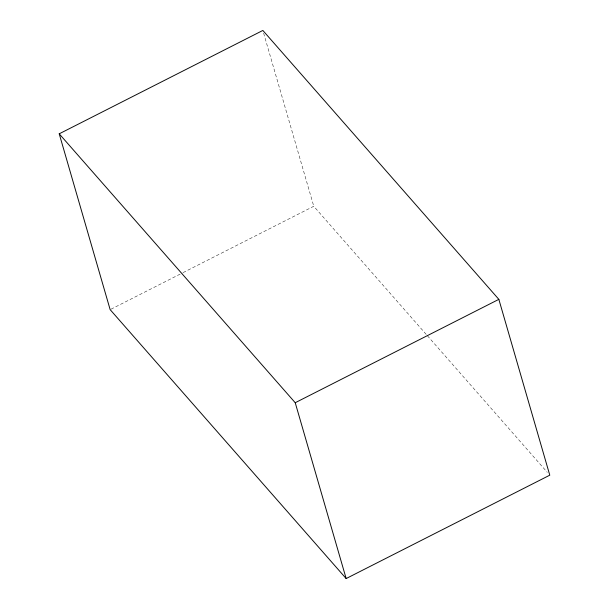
<?xml version="1.0" encoding="UTF-8"?>
<svg xmlns="http://www.w3.org/2000/svg" width="609" height="609" viewBox="0 0 609 609"><rect width="100%" height="100%" fill="white"/><g stroke="black" fill="none" stroke-linecap="round" stroke-linejoin="round"><path stroke-width="0.46" stroke-dasharray="3.04 2.28" d="M110.998 309.212L182.266 273.038M183.119 272.604L313.772 206.276L426.757 335.011M427.389 335.726L547.27 472.325M263.636 33.183L313.772 206.276"/><path stroke-width="0.91" d="M59.218 133.82L262.844 30.45L498.847 299.354L549.782 475.18L346.156 578.55L110.153 309.646L59.218 133.82L295.228 402.724L346.156 578.55M295.228 402.724L498.847 299.354"/></g></svg>
